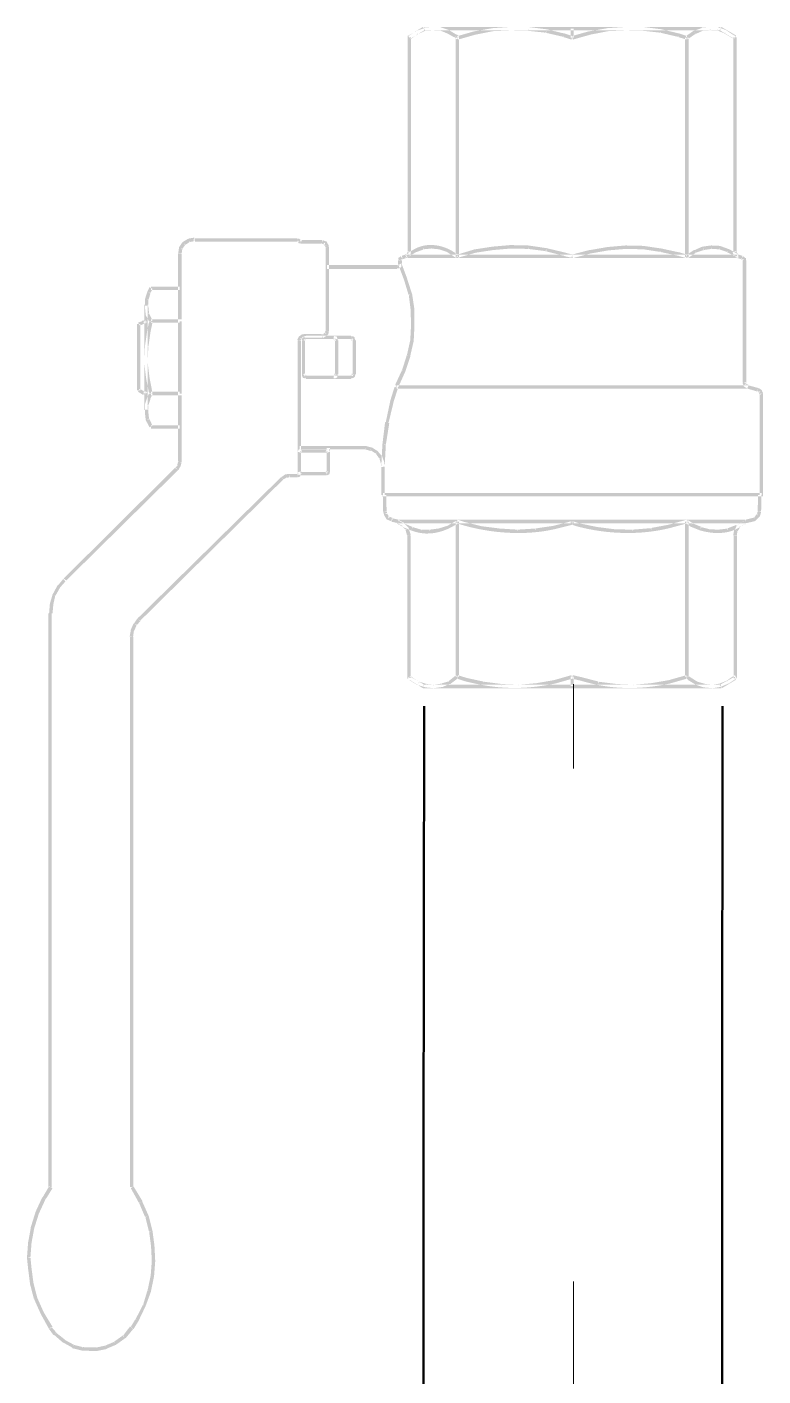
# Model space of a CAD drawing. Header units: millimetres. Extents: x -3929 to 624051, y 52832 to 514950.
# Drawn here: x 28714 to 29128, y 88922 to 89680 of the extents above; entities that cross this region are included whole.
import ezdxf

# ---------------------------------------------------------------- set-up
doc = ezdxf.new("R2010")
doc.units = ezdxf.units.MM
doc.linetypes.add('ACAD_ISO03W100', pattern=[30, 12, -18])
doc.layers.add('Отопление', color=30, linetype='Continuous')

msp = doc.modelspace()

# ---------------------------------------------------------------- hatches: boundary and pattern name
at = {"lineweight": 30}
h = msp.add_hatch(color=7, dxfattribs=at)
h.paths.add_polyline_path([(29125.899, 89473.696), (29125.899, 89431.237), (29127.829, 89431.237), (29127.829, 89473.696)])
h.paths.add_polyline_path([(28915.318, 89431.237), (28915.318, 89432.738), (28913.388, 89432.738), (28913.388, 89431.237), (28915.318, 89431.237), (28915.318, 89416.869), (28913.388, 89416.869), (28913.388, 89431.237)])
h.paths.add_polyline_path([(29020.394, 89308.362), (29020.394, 89310.292), (28966.998, 89310.292), (28966.998, 89308.362), (29020.394, 89308.362), (29020.394, 89310.292), (29074.219, 89310.292), (29074.219, 89308.362)])
h.paths.add_polyline_path([(29084.941, 89401.001), (29084.941, 89402.93), (29020.394, 89402.93), (29020.394, 89401.001), (29084.941, 89401.001), (29084.941, 89402.93), (29118.179, 89402.93), (29118.179, 89401.001)])
h.paths.add_polyline_path([(29126.113, 89416.011), (29126.113, 89417.941), (29020.394, 89417.941), (29020.394, 89416.011)])
h.paths.add_polyline_path([(29020.394, 89478.414), (29020.394, 89476.484), (29119.466, 89476.484), (29119.466, 89478.414), (29020.394, 89478.414), (29020.394, 89476.484), (28921.966, 89476.484), (28921.966, 89478.414)])
h.paths.add_polyline_path([(29084.941, 89551.752), (29084.941, 89549.822), (29113.89, 89549.822), (29113.89, 89551.752), (29084.941, 89551.752), (29084.941, 89549.822), (29020.394, 89549.822), (29020.394, 89551.752)])
h.paths.add_polyline_path([(29020.394, 89679.559), (29020.394, 89677.629), (29103.812, 89677.629), (29103.812, 89679.559), (29020.394, 89679.559), (29020.394, 89677.629), (28937.406, 89677.629), (28937.406, 89679.559)])
h.paths.add_polyline_path([(29086.013, 89314.795), (29086.013, 89401.858), (29084.083, 89401.858), (29084.083, 89314.795)])
h.paths.add_polyline_path([(29116.464, 89479.915), (29118.394, 89479.915), (29118.394, 89548.536), (29116.464, 89548.536)])
h.paths.add_polyline_path([(29111.103, 89673.555), (29111.103, 89553.253), (29113.033, 89553.253), (29113.033, 89673.555), (29111.103, 89673.555), (29111.103, 89673.769), (29113.033, 89673.769), (29113.033, 89673.555)])
h.paths.add_polyline_path([(28956.062, 89401.001), (28956.062, 89402.93), (28923.038, 89402.93), (28923.038, 89401.001), (28956.062, 89401.001), (28956.062, 89402.93), (29020.394, 89402.93), (29020.394, 89401.001)])
h.paths.add_polyline_path([(29021.466, 89401.001), (29021.466, 89401.858), (29019.751, 89401.858), (29019.751, 89401.001)])
h.paths.add_polyline_path([(28955.204, 89673.555), (28955.204, 89550.466), (28957.134, 89550.466), (28957.134, 89673.555)])
edge = h.paths.add_edge_path()
edge.add_line((28956.062, 89551.752), (28956.062, 89549.822))
edge.add_line((28956.062, 89549.822), (29020.394, 89549.822))
edge.add_line((29020.394, 89549.822), (29020.394, 89551.752))
edge.add_line((29020.394, 89551.752), (28956.062, 89551.752))
edge.add_line((28956.062, 89551.752), (28956.062, 89549.822))
edge.add_line((28956.062, 89549.822), (28927.113, 89549.822))
edge.add_line((28927.113, 89549.822), (28927.113, 89551.752))
edge.add_line((28927.113, 89551.752), (28956.062, 89551.752))
edge.add_line((28956.062, 89551.752), (28965.926, 89554.754))
edge = h.paths.add_edge_path()
edge.add_line((28929.9, 89314.795), (28929.9, 89394.138))
edge.add_line((28929.9, 89394.138), (28927.97, 89394.138))
edge.add_line((28927.97, 89394.138), (28927.97, 89314.795))
edge.add_line((28927.97, 89314.795), (28929.9, 89314.795))
edge.add_line((28929.9, 89314.795), (28929.9, 89314.152))
edge = h.paths.add_edge_path()
edge.add_line((28924.968, 89551.109), (28926.898, 89551.752))
h.paths.add_polyline_path([(28782.151, 89464.689), (28782.151, 89473.696), (28780.221, 89473.696), (28780.221, 89464.689), (28782.151, 89464.689), (28782.151, 89464.475), (28780.221, 89464.475), (28780.221, 89464.689)])
h.paths.add_polyline_path([(28800.164, 89453.967), (28800.164, 89455.897), (28784.081, 89455.897), (28784.081, 89453.967)])
h.paths.add_polyline_path([(28801.236, 89446.891), (28801.236, 89455.04), (28799.306, 89455.04), (28799.306, 89446.891), (28801.236, 89446.891), (28801.236, 89435.311), (28799.306, 89435.311), (28799.306, 89446.891)])
h.paths.add_polyline_path([(28728.326, 89028.303), (28728.326, 89350.393), (28726.396, 89350.393), (28726.396, 89028.303)])
h.paths.add_polyline_path([(28772.286, 89337.097), (28772.286, 89028.303), (28774.216, 89028.303), (28774.216, 89337.097)])
h.paths.add_polyline_path([(28866.426, 89431.451), (28866.426, 89428.663), (28868.356, 89428.663), (28868.356, 89431.451), (28866.426, 89431.451), (28866.426, 89440.672), (28868.356, 89440.672), (28868.356, 89442.602), (28882.723, 89442.602), (28882.723, 89440.672), (28868.356, 89440.672), (28868.356, 89431.451)])
edge = h.paths.add_edge_path()
edge.add_line((28799.306, 89430.808), (28736.046, 89368.406))
h.paths.add_polyline_path([(28776.146, 89512.724), (28776.146, 89475.626), (28778.076, 89475.626), (28778.076, 89512.724)])
edge = h.paths.add_edge_path()
edge.add_line((28858.492, 89425.661), (28777.862, 89346.104))
h.paths.add_polyline_path([(28861.494, 89428.663), (28861.494, 89426.733), (28866.211, 89426.733), (28866.211, 89428.663)])
h.paths.add_polyline_path([(28780.221, 89523.661), (28780.221, 89523.446), (28782.151, 89523.446), (28782.151, 89523.661)])
h.paths.add_polyline_path([(28799.306, 89541.245), (28799.306, 89533.096), (28801.236, 89533.096), (28801.236, 89541.245), (28799.306, 89541.245), (28801.236, 89541.245), (28801.236, 89552.396), (28799.306, 89552.396)])
h.paths.add_polyline_path([(28781.078, 89473.053), (28781.078, 89474.983), (28780.006, 89474.983), (28780.006, 89473.053)])
h.paths.add_polyline_path([(28780.006, 89515.083), (28780.006, 89513.153), (28781.078, 89513.153), (28781.078, 89515.083)])
edge = h.paths.add_edge_path()
edge.add_line((28777.647, 89476.484), (28780.65, 89474.768))
edge = h.paths.add_edge_path()
edge.add_line((28776.79, 89513.582), (28778.72, 89514.225))
h.paths.add_polyline_path([(28780.221, 89523.446), (28780.221, 89514.225), (28782.151, 89514.225), (28782.151, 89523.446)])
h.paths.add_polyline_path([(28867.498, 89444.318), (28867.498, 89442.388), (28903.738, 89442.388), (28903.738, 89444.318)])
h.paths.add_polyline_path([(28882.723, 89427.806), (28882.723, 89429.736), (28868.356, 89429.736), (28868.356, 89427.806)])
h.paths.add_polyline_path([(28784.081, 89531.809), (28800.164, 89531.809), (28800.164, 89533.739), (28784.081, 89533.739)])
h.paths.add_polyline_path([(28882.723, 89442.388), (28882.723, 89429.736), (28884.653, 89429.736), (28884.653, 89442.388), (28882.723, 89442.388), (28882.723, 89443.245), (28884.653, 89443.245), (28884.653, 89442.388)])
h.paths.add_polyline_path([(28880.15, 89505.219), (28880.15, 89507.149), (28870.071, 89507.149), (28870.071, 89505.219)])
h.paths.add_polyline_path([(28868.356, 89440.672), (28868.356, 89443.245), (28866.426, 89443.245), (28866.426, 89440.672)])
h.paths.add_polyline_path([(28866.426, 89503.718), (28866.426, 89443.245), (28868.356, 89443.245), (28868.356, 89503.718)])
h.paths.add_polyline_path([(28938.049, 89310.292), (28938.049, 89308.362), (28966.998, 89308.362), (28966.998, 89310.292)])
h.paths.add_polyline_path([(28955.204, 89401.858), (28955.204, 89314.795), (28957.134, 89314.795), (28957.134, 89401.858)])
edge = h.paths.add_edge_path()
edge.add_line((28914.461, 89407.648), (28914.246, 89416.869))
h.paths.add_polyline_path([(29111.317, 89394.138), (29111.317, 89314.795), (29113.247, 89314.795), (29113.247, 89394.138)])
edge = h.paths.add_edge_path()
edge.add_line((29112.604, 89313.08), (29104.669, 89308.362))
h.paths.add_polyline_path([(29111.317, 89314.795), (29111.317, 89313.938), (29113.247, 89313.938), (29113.247, 89314.795)])
h.paths.add_polyline_path([(29021.466, 89309.649), (29021.466, 89314.795), (29019.751, 89314.795), (29019.751, 89309.649)])
h.paths.add_polyline_path([(29019.751, 89678.701), (29019.751, 89673.555), (29021.466, 89673.555), (29021.466, 89678.701)])
h.paths.add_polyline_path([(29086.013, 89550.466), (29086.013, 89673.555), (29084.083, 89673.555), (29084.083, 89550.466)])
h.paths.add_polyline_path([(28928.185, 89673.555), (28928.185, 89553.253), (28930.115, 89553.253), (28930.115, 89673.555)])
h.paths.add_polyline_path([(28915.104, 89417.941), (28915.104, 89416.011), (29020.394, 89416.011), (29020.394, 89417.941), (28915.104, 89417.941), (28915.104, 89416.011), (28914.461, 89416.011), (28914.461, 89417.941)])
edge = h.paths.add_edge_path()
edge.add_line((29116.035, 89549.179), (29113.461, 89549.822))
edge = h.paths.add_edge_path()
edge.add_line((29104.455, 89679.559), (29112.604, 89674.841))
h.paths.add_polyline_path([(28922.18, 89543.604), (28922.18, 89545.962), (28882.938, 89545.962), (28882.938, 89543.604)])
h.paths.add_polyline_path([(28801.236, 89514.225), (28801.236, 89533.096), (28799.306, 89533.096), (28799.306, 89514.225)])
h.paths.add_polyline_path([(28782.151, 89473.696), (28782.151, 89514.225), (28780.221, 89514.225), (28780.221, 89473.696)])
edge = h.paths.add_edge_path()
edge.add_line((28784.081, 89515.512), (28801.236, 89515.512))
h.paths.add_polyline_path([(28801.236, 89455.04), (28801.236, 89473.696), (28799.306, 89473.696), (28799.306, 89455.04)])
h.paths.add_polyline_path([(28868.141, 89559.901), (28868.141, 89557.971), (28880.15, 89557.971), (28880.15, 89559.901)])
h.paths.add_polyline_path([(28866.211, 89559.043), (28866.211, 89560.973), (28808.741, 89560.973), (28808.741, 89559.043)])
h.paths.add_polyline_path([(28870.5, 89484.632), (28870.5, 89503.718), (28868.785, 89503.718), (28868.785, 89484.632)])
h.paths.add_polyline_path([(28871.144, 89483.775), (28871.144, 89481.845), (28889.585, 89481.845), (28889.585, 89483.775)])
h.paths.add_polyline_path([(28897.305, 89503.718), (28897.305, 89484.632), (28899.235, 89484.632), (28899.235, 89503.718)])
h.paths.add_polyline_path([(28889.585, 89504.361), (28889.585, 89506.291), (28871.144, 89506.291), (28871.144, 89504.361), (28889.585, 89504.361), (28889.585, 89506.291), (28890.872, 89506.291), (28890.872, 89504.361), (28896.448, 89504.361), (28896.448, 89506.291), (28890.872, 89506.291), (28890.872, 89504.361)])
h.paths.add_polyline_path([(28896.448, 89481.845), (28896.448, 89483.775), (28889.585, 89483.775), (28889.585, 89481.845)])
h.paths.add_polyline_path([(28889.371, 89484.632), (28889.371, 89503.718), (28887.441, 89503.718), (28887.441, 89484.632)])
h.paths.add_polyline_path([(28922.824, 89548.536), (28922.824, 89546.391), (28924.968, 89546.391), (28924.968, 89548.536)])
h.paths.add_polyline_path([(28884.01, 89508.864), (28884.01, 89556.041), (28882.08, 89556.041), (28882.08, 89508.864)])
edge = h.paths.add_edge_path()
edge.add_line((29124.827, 89407.648), (29125.041, 89416.869))
edge = h.paths.add_edge_path()
edge.add_line((29119.466, 89478.414), (29125.041, 89476.913))
edge = h.paths.add_edge_path()
edge.add_line((28937.835, 89677.843), (28929.686, 89672.911))
edge = h.paths.add_edge_path()
edge.add_line((29122.039, 89401.858), (29118.394, 89401.001))
h.paths.add_polyline_path([(29104.24, 89308.362), (29104.24, 89310.292), (29074.219, 89310.292), (29074.219, 89308.362)])
edge = h.paths.add_edge_path()
edge.add_line((29126.113, 89417.941), (29126.971, 89417.941))
edge = h.paths.add_edge_path()
edge.add_line((28726.825, 88948.531), (28722.107, 88957.108))
edge = h.paths.add_edge_path()
edge.add_line((28774.002, 88948.531), (28769.928, 88943.599))
edge = h.paths.add_edge_path()
edge.add_line((28774.216, 89028.732), (28779.148, 89020.583))
edge = h.paths.add_edge_path()
edge.add_line((28714.387, 88988.631), (28715.031, 88997.209))
h.paths.add_polyline_path([(28780.65, 89523.661), (28780.65, 89523.017), (28782.58, 89523.017), (28782.58, 89523.661)])
h.paths.add_polyline_path([(28780.65, 89464.689), (28780.65, 89464.475), (28782.58, 89464.475), (28782.58, 89464.689)])
edge = h.paths.add_edge_path()
edge.add_line((29020.823, 89400.143), (29020.18, 89402.073))
edge.add_line((29020.18, 89402.073), (29010.101, 89399.499))
edge.add_line((29010.101, 89399.499), (29010.315, 89398.427))
edge.add_line((29010.315, 89398.427), (29010.101, 89399.499))
edge.add_line((29010.101, 89399.499), (28999.808, 89397.998))
edge.add_line((28999.808, 89397.998), (29000.237, 89397.141))
edge.add_line((29000.237, 89397.141), (29000.237, 89397.998))
edge.add_line((29000.237, 89397.998), (28989.729, 89397.355))
edge.add_line((28989.729, 89397.355), (28989.944, 89396.497))
edge.add_line((28989.944, 89396.497), (28989.944, 89397.355))
edge.add_line((28989.944, 89397.355), (28979.865, 89397.998))
edge.add_line((28979.865, 89397.998), (28979.65, 89397.141))
edge.add_line((28979.65, 89397.141), (28979.865, 89397.998))
edge.add_line((28979.865, 89397.998), (28969.786, 89399.285))
edge.add_line((28969.786, 89399.285), (28969.357, 89398.213))
edge.add_line((28969.357, 89398.213), (28969.786, 89399.285))
edge.add_line((28969.786, 89399.285), (28959.493, 89401.858))
edge.add_line((28959.493, 89401.858), (28959.279, 89400.786))
edge.add_line((28959.279, 89400.786), (28959.493, 89401.858))
edge.add_line((28959.493, 89401.858), (28956.276, 89402.93))
edge.add_line((28956.276, 89402.93), (28955.633, 89401.001))
edge.add_line((28955.633, 89401.001), (28959.064, 89399.928))
edge.add_spline(control_points=[(28959.064, 89399.928), (28975.362, 89395.211), (28994.018, 89393.924), (29010.53, 89397.569)], knot_values=[0, 0, 0, 0, 1, 1, 1, 1], degree=3, periodic=0)
edge.add_line((29010.53, 89397.569), (29020.823, 89400.143))
edge = h.paths.add_edge_path()
edge.add_line((29085.584, 89401.001), (29084.941, 89402.93))
edge.add_line((29084.941, 89402.93), (29074.862, 89400.143))
edge.add_line((29074.862, 89400.143), (29075.077, 89399.071))
edge.add_line((29075.077, 89399.071), (29074.862, 89400.143))
edge.add_line((29074.862, 89400.143), (29064.569, 89398.213))
edge.add_line((29064.569, 89398.213), (29064.998, 89397.355))
edge.add_line((29064.998, 89397.355), (29064.998, 89398.213))
edge.add_line((29064.998, 89398.213), (29054.49, 89397.355))
edge.add_line((29054.49, 89397.355), (29054.705, 89396.497))
edge.add_line((29054.705, 89396.497), (29054.705, 89397.355))
edge.add_line((29054.705, 89397.355), (29044.626, 89397.569))
edge.add_line((29044.626, 89397.569), (29044.412, 89396.926))
edge.add_line((29044.412, 89396.926), (29044.626, 89397.569))
edge.add_line((29044.626, 89397.569), (29034.547, 89398.856))
edge.add_line((29034.547, 89398.856), (29034.118, 89397.569))
edge.add_line((29034.118, 89397.569), (29034.547, 89398.856))
edge.add_line((29034.547, 89398.856), (29024.254, 89401.001))
edge.add_line((29024.254, 89401.001), (29024.04, 89400.143))
edge.add_line((29024.04, 89400.143), (29024.254, 89401.001))
edge.add_line((29024.254, 89401.001), (29021.038, 89402.073))
edge.add_line((29021.038, 89402.073), (29020.394, 89400.143))
edge.add_line((29020.394, 89400.143), (29023.825, 89399.071))
edge.add_spline(control_points=[(29023.825, 89399.071), (29040.337, 89394.782), (29058.779, 89394.138), (29075.291, 89398.213)], knot_values=[0, 0, 0, 0, 1, 1, 1, 1], degree=3, periodic=0)
edge.add_line((29075.291, 89398.213), (29085.584, 89401.001))
edge = h.paths.add_edge_path()
edge.add_line((29118.822, 89401.001), (29117.536, 89402.716))
edge.add_line((29117.536, 89402.716), (29112.604, 89399.499))
edge.add_line((29112.604, 89399.499), (29113.033, 89398.856))
edge.add_line((29113.033, 89398.856), (29112.604, 89399.928))
edge.add_line((29112.604, 89399.928), (29107.672, 89397.998))
edge.add_line((29107.672, 89397.998), (29108.1, 89397.141))
edge.add_line((29108.1, 89397.141), (29108.1, 89397.998))
edge.add_line((29108.1, 89397.998), (29102.739, 89397.355))
edge.add_line((29102.739, 89397.355), (29102.739, 89396.497))
edge.add_line((29102.739, 89396.497), (29102.739, 89397.355))
edge.add_line((29102.739, 89397.355), (29097.807, 89397.569))
edge.add_line((29097.807, 89397.569), (29097.807, 89396.926))
edge.add_line((29097.807, 89396.926), (29097.807, 89397.569))
edge.add_line((29097.807, 89397.569), (29092.875, 89398.856))
edge.add_line((29092.875, 89398.856), (29092.661, 89397.569))
edge.add_line((29092.661, 89397.569), (29093.304, 89398.856))
edge.add_line((29093.304, 89398.856), (29087.943, 89401.001))
edge.add_line((29087.943, 89401.001), (29087.729, 89400.143))
edge.add_line((29087.729, 89400.143), (29088.372, 89401.001))
edge.add_line((29088.372, 89401.001), (29085.584, 89402.716))
edge.add_line((29085.584, 89402.716), (29084.512, 89401.001))
edge.add_line((29084.512, 89401.001), (29086.871, 89399.285))
edge.add_line((29086.871, 89399.285), (29087.085, 89399.285))
edge.add_line((29087.085, 89399.285), (29087.085, 89399.071))
edge.add_line((29087.085, 89399.071), (29092.446, 89396.926))
edge.add_spline(control_points=[(29092.446, 89396.926), (29099.308, 89394.996), (29107.028, 89394.567), (29113.461, 89397.998)], knot_values=[0, 0, 0, 0, 1, 1, 1, 1], degree=3, periodic=0)
edge.add_line((29113.461, 89397.998), (29118.822, 89401.001))
edge = h.paths.add_edge_path()
edge.add_line((28956.491, 89400.786), (28955.419, 89402.287))
edge.add_line((28955.419, 89402.287), (28950.487, 89399.499))
edge.add_line((28950.487, 89399.499), (28951.13, 89398.856))
edge.add_line((28951.13, 89398.856), (28950.487, 89399.499))
edge.add_line((28950.487, 89399.499), (28945.554, 89397.998))
edge.add_line((28945.554, 89397.998), (28945.769, 89397.141))
edge.add_line((28945.769, 89397.141), (28945.554, 89397.998))
edge.add_line((28945.554, 89397.998), (28940.622, 89397.355))
edge.add_line((28940.622, 89397.355), (28940.622, 89396.283))
edge.add_line((28940.622, 89396.283), (28940.837, 89397.355))
edge.add_line((28940.837, 89397.355), (28935.69, 89397.355))
edge.add_line((28935.69, 89397.355), (28935.69, 89396.497))
edge.add_line((28935.69, 89396.497), (28935.905, 89397.355))
edge.add_line((28935.905, 89397.355), (28930.758, 89398.856))
edge.add_line((28930.758, 89398.856), (28930.544, 89397.569))
edge.add_line((28930.544, 89397.569), (28930.972, 89398.856))
edge.add_line((28930.972, 89398.856), (28925.826, 89401.001))
edge.add_line((28925.826, 89401.001), (28925.397, 89400.143))
edge.add_line((28925.397, 89400.143), (28925.826, 89401.001))
edge.add_line((28925.826, 89401.001), (28923.253, 89402.287))
edge.add_line((28923.253, 89402.287), (28922.18, 89400.786))
edge.add_line((28922.18, 89400.786), (28924.968, 89399.285))
edge.add_line((28924.968, 89399.285), (28924.968, 89399.071))
edge.add_line((28924.968, 89399.071), (28930.115, 89396.926))
edge.add_spline(control_points=[(28930.115, 89396.926), (28937.406, 89394.138), (28944.268, 89394.782), (28951.344, 89397.998)], knot_values=[0, 0, 0, 0, 1, 1, 1, 1], degree=3, periodic=0)
edge.add_line((28951.344, 89397.998), (28956.491, 89400.786))
edge = h.paths.add_edge_path()
edge.add_line((28956.491, 89313.938), (28952.202, 89310.721))
edge = h.paths.add_edge_path()
edge.add_line((29113.033, 89313.938), (29108.529, 89310.935))
edge = h.paths.add_edge_path()
edge.add_line((29085.155, 89313.723), (29084.726, 89315.653))
edge.add_line((29084.726, 89315.653), (29074.862, 89312.865))
edge.add_line((29074.862, 89312.865), (29075.077, 89312.008))
edge.add_line((29075.077, 89312.008), (29074.862, 89312.865))
edge.add_line((29074.862, 89312.865), (29064.998, 89311.15))
edge.add_line((29064.998, 89311.15), (29065.212, 89310.078))
edge.add_line((29065.212, 89310.078), (29064.998, 89311.15))
edge.add_line((29064.998, 89311.15), (29055.134, 89310.292))
edge.add_line((29055.134, 89310.292), (29055.134, 89309.649))
edge.add_line((29055.134, 89309.649), (29055.348, 89310.292))
edge.add_line((29055.348, 89310.292), (29045.269, 89310.721))
edge.add_line((29045.269, 89310.721), (29045.269, 89309.863))
edge.add_line((29045.269, 89309.863), (29045.484, 89310.721))
edge.add_line((29045.484, 89310.721), (29035.191, 89312.008))
edge.add_line((29035.191, 89312.008), (29035.191, 89310.935))
edge.add_line((29035.191, 89310.935), (29035.619, 89312.008))
edge.add_line((29035.619, 89312.008), (29025.755, 89314.581))
edge.add_line((29025.755, 89314.581), (29025.326, 89313.509))
edge.add_line((29025.326, 89313.509), (29025.755, 89314.581))
edge.add_line((29025.755, 89314.581), (29021.038, 89315.653))
edge.add_line((29021.038, 89315.653), (29020.394, 89313.723))
edge.add_line((29020.394, 89313.723), (29025.112, 89312.651))
edge.add_spline(control_points=[(29025.112, 89312.651), (29042.267, 89307.504), (29057.921, 89307.29), (29075.291, 89310.935)], knot_values=[0, 0, 0, 0, 1, 1, 1, 1], degree=3, periodic=0)
edge.add_line((29075.291, 89310.935), (29085.155, 89313.723))
edge = h.paths.add_edge_path()
edge.add_line((28927.113, 89551.967), (28928.185, 89550.251))
edge.add_line((28928.185, 89550.251), (28932.688, 89553.039))
edge.add_line((28932.688, 89553.039), (28932.259, 89553.897))
edge.add_line((28932.259, 89553.897), (28932.688, 89553.039))
edge.add_line((28932.688, 89553.039), (28937.406, 89554.754))
edge.add_line((28937.406, 89554.754), (28936.762, 89555.398))
edge.add_line((28936.762, 89555.398), (28936.977, 89554.754))
edge.add_line((28936.977, 89554.754), (28941.694, 89555.183))
edge.add_line((28941.694, 89555.183), (28941.48, 89556.041))
edge.add_line((28941.48, 89556.041), (28941.48, 89555.183))
edge.add_line((28941.48, 89555.183), (28945.769, 89554.754))
edge.add_line((28945.769, 89554.754), (28945.983, 89555.398))
edge.add_line((28945.983, 89555.398), (28945.769, 89554.754))
edge.add_line((28945.769, 89554.754), (28950.272, 89553.253))
edge.add_line((28950.272, 89553.253), (28950.701, 89554.111))
edge.add_line((28950.701, 89554.111), (28950.272, 89553.253))
edge.add_line((28950.272, 89553.253), (28954.561, 89550.466))
edge.add_line((28954.561, 89550.466), (28955.204, 89551.323))
edge.add_line((28955.204, 89551.323), (28954.561, 89550.466))
edge.add_line((28954.561, 89550.466), (28955.419, 89550.037))
edge.add_line((28955.419, 89550.037), (28956.491, 89551.752))
edge.add_line((28956.491, 89551.752), (28955.633, 89552.181))
edge.add_spline(control_points=[(28955.633, 89552.181), (28948.771, 89557.328), (28939.336, 89559.043), (28931.83, 89554.754)], knot_values=[0, 0, 0, 0, 1, 1, 1, 1], degree=3, periodic=0)
edge.add_line((28931.83, 89554.754), (28927.113, 89551.967))
edge = h.paths.add_edge_path()
edge.add_line((29084.512, 89551.323), (29089.015, 89554.326))
edge = h.paths.add_edge_path()
edge.add_line((28919.393, 89403.788), (28923.253, 89402.93))
edge = h.paths.add_edge_path()
edge.add_line((29020.394, 89551.752), (29030.258, 89554.326))
edge = h.paths.add_edge_path()
edge.add_line((28956.062, 89674.412), (28965.926, 89677.2))
edge = h.paths.add_edge_path()
edge.add_line((29020.394, 89674.412), (29030.258, 89677.2))
edge = h.paths.add_edge_path()
edge.add_line((28928.614, 89674.412), (28932.902, 89677.415))
edge = h.paths.add_edge_path()
edge.add_line((29084.512, 89674.412), (29088.801, 89677.415))
edge = h.paths.add_edge_path()
edge.add_line((29020.823, 89313.723), (29020.18, 89315.653))
edge.add_line((29020.18, 89315.653), (29010.315, 89312.865))
edge.add_line((29010.315, 89312.865), (29010.53, 89312.008))
edge.add_line((29010.53, 89312.008), (29010.315, 89312.865))
edge.add_line((29010.315, 89312.865), (29000.451, 89311.15))
edge.add_line((29000.451, 89311.15), (29000.666, 89310.078))
edge.add_line((29000.666, 89310.078), (29000.451, 89311.15))
edge.add_line((29000.451, 89311.15), (28990.587, 89310.292))
edge.add_line((28990.587, 89310.292), (28990.587, 89309.649))
edge.add_line((28990.587, 89309.649), (28990.801, 89310.292))
edge.add_line((28990.801, 89310.292), (28980.723, 89310.721))
edge.add_line((28980.723, 89310.721), (28980.723, 89309.649))
edge.add_line((28980.723, 89309.649), (28980.937, 89310.721))
edge.add_line((28980.937, 89310.721), (28970.858, 89312.008))
edge.add_line((28970.858, 89312.008), (28970.858, 89310.935))
edge.add_line((28970.858, 89310.935), (28971.073, 89312.008))
edge.add_line((28971.073, 89312.008), (28961.209, 89314.152))
edge.add_line((28961.209, 89314.152), (28960.994, 89313.08))
edge.add_line((28960.994, 89313.08), (28961.209, 89314.152))
edge.add_line((28961.209, 89314.152), (28956.491, 89315.653))
edge.add_line((28956.491, 89315.653), (28956.062, 89313.723))
edge.add_line((28956.062, 89313.723), (28960.565, 89312.222))
edge.add_spline(control_points=[(28960.565, 89312.222), (28978.578, 89307.719), (28992.731, 89307.29), (29010.959, 89310.935)], knot_values=[0, 0, 0, 0, 1, 1, 1, 1], degree=3, periodic=0)
edge.add_line((29010.959, 89310.935), (29020.823, 89313.723))
edge = h.paths.add_edge_path()
edge.add_line((28783.223, 89454.825), (28781.078, 89458.899))
edge = h.paths.add_edge_path()
edge.add_line((28783.223, 89513.796), (28781.078, 89517.871))
edge = h.paths.add_edge_path()
edge.add_line((28783.008, 89473.696), (28781.293, 89482.488))
edge = h.paths.add_edge_path()
edge.add_line((28924.754, 89546.82), (28927.97, 89538.243))
edge = h.paths.add_edge_path()
edge.add_line((28913.388, 89432.738), (28914.032, 89445.175))
edge = h.paths.add_edge_path()
edge.add_line((29111.103, 89394.138), (29111.531, 89396.926))
edge = h.paths.add_edge_path()
edge.add_line((29126.757, 89407.219), (29126.113, 89405.075))
edge = h.paths.add_edge_path()
edge.add_line((29125.256, 89476.913), (29126.971, 89475.84))
edge = h.paths.add_edge_path()
edge.add_line((29118.822, 89476.698), (29117.107, 89477.77))
edge = h.paths.add_edge_path()
edge.add_line((29112.175, 89550.466), (29111.317, 89552.181))
edge = h.paths.add_edge_path()
edge.add_line((29116.892, 89550.895), (29117.536, 89550.037))
edge = h.paths.add_edge_path()
edge.add_line((28923.253, 89402.716), (28926.04, 89401.215))
edge = h.paths.add_edge_path()
edge.add_line((28919.178, 89402.073), (28916.819, 89402.93))
edge = h.paths.add_edge_path()
edge.add_line((28928.185, 89550.251), (28927.756, 89550.037))
edge = h.paths.add_edge_path()
edge.add_line((28923.038, 89548.965), (28923.038, 89549.822))
edge = h.paths.add_edge_path()
edge.add_line((28903.738, 89444.318), (28904.811, 89444.318))
edge = h.paths.add_edge_path()
edge.add_line((28868.141, 89427.806), (28867.284, 89428.234))
edge = h.paths.add_edge_path()
edge.add_line((28884.653, 89429.521), (28884.224, 89428.663))
edge = h.paths.add_edge_path()
edge.add_line((28799.306, 89552.396), (28799.735, 89555.183))
edge = h.paths.add_edge_path()
edge.add_line((28868.141, 89428.449), (28867.927, 89427.591))
edge = h.paths.add_edge_path()
edge.add_line((28772.072, 89337.312), (28772.715, 89340.957))
edge = h.paths.add_edge_path()
edge.add_line((28726.825, 89350.393), (28727.254, 89355.754))
edge = h.paths.add_edge_path()
edge.add_line((28801.236, 89435.097), (28800.593, 89432.738))
edge = h.paths.add_edge_path()
edge.add_line((28857.419, 89426.948), (28859.564, 89428.449))
edge = h.paths.add_edge_path()
edge.add_line((28924.754, 89546.177), (28924.754, 89545.105))
edge = h.paths.add_edge_path()
edge.add_line((28781.936, 89513.796), (28781.722, 89513.582))
edge = h.paths.add_edge_path()
edge.add_line((28781.722, 89474.768), (28781.936, 89474.554))
edge = h.paths.add_edge_path()
edge.add_line((28866.426, 89441.101), (28866.855, 89441.959))
edge = h.paths.add_edge_path()
edge.add_line((28882.938, 89442.602), (28883.581, 89442.388))
edge = h.paths.add_edge_path()
edge.add_line((28930.115, 89553.039), (28929.686, 89551.752))
edge = h.paths.add_edge_path()
edge.add_line((29113.461, 89550.037), (29112.604, 89550.251))
edge = h.paths.add_edge_path()
edge.add_line((28884.01, 89508.65), (28883.581, 89506.934))
edge = h.paths.add_edge_path()
edge.add_line((28866.211, 89503.932), (28866.855, 89505.219))
edge = h.paths.add_edge_path()
edge.add_line((28880.579, 89559.901), (28882.08, 89559.258))
edge = h.paths.add_edge_path()
edge.add_line((28866.426, 89560.759), (28867.284, 89560.759))
edge = h.paths.add_edge_path()
edge.add_line((28867.927, 89557.971), (28867.284, 89558.186))
edge = h.paths.add_edge_path()
edge.add_line((28868.785, 89503.932), (28868.999, 89504.79))
edge = h.paths.add_edge_path()
edge.add_line((28870.929, 89482.274), (28869.857, 89482.488))
edge = h.paths.add_edge_path()
edge.add_line((28898.806, 89484.418), (28898.592, 89483.346))
edge = h.paths.add_edge_path()
edge.add_line((28896.662, 89506.076), (28897.52, 89505.862))
edge = h.paths.add_edge_path()
edge.add_line((28888.942, 89484.418), (28888.728, 89483.346))
h.paths.add_polyline_path([(29122.039, 89401.858), (29121.396, 89403.788), (29117.965, 89402.93), (29118.394, 89401.001)])
h.paths.add_polyline_path([(29124.827, 89407.648), (29126.757, 89407.648), (29126.971, 89416.869), (29125.041, 89416.869)])
h.paths.add_polyline_path([(29119.466, 89478.414), (29119.251, 89476.484), (29124.398, 89474.983), (29125.041, 89476.913)])
h.paths.add_polyline_path([(29116.035, 89549.179), (29116.249, 89551.109), (29114.105, 89551.752), (29113.461, 89549.822)])
h.paths.add_polyline_path([(28919.393, 89403.788), (28918.964, 89401.858), (28922.824, 89401.001), (28923.253, 89402.93)])
h.paths.add_polyline_path([(28914.461, 89407.648), (28916.39, 89407.648), (28916.176, 89416.869), (28914.246, 89416.869)])
h.paths.add_polyline_path([(28924.968, 89551.109), (28925.397, 89549.179), (28927.327, 89549.822), (28926.898, 89551.752)])
h.paths.add_polyline_path([(28799.306, 89430.808), (28797.805, 89432.309), (28734.759, 89369.692), (28736.046, 89368.406)])
h.paths.add_polyline_path([(28858.492, 89425.661), (28857.205, 89426.948), (28776.361, 89347.39), (28777.862, 89346.104)])
h.paths.add_polyline_path([(28777.647, 89476.484), (28776.79, 89474.768), (28779.577, 89473.053), (28780.65, 89474.768)])
h.paths.add_polyline_path([(28776.79, 89513.582), (28777.862, 89511.866), (28779.577, 89512.724), (28778.934, 89513.582), (28779.577, 89512.724), (28780.65, 89513.153), (28779.577, 89514.869), (28778.72, 89514.225)])
h.paths.add_polyline_path([(28929.9, 89314.795), (28927.97, 89314.795), (28927.97, 89313.723), (28928.614, 89313.509), (28936.762, 89308.362), (28938.049, 89308.362), (28938.049, 89310.292), (28936.977, 89310.292), (28936.977, 89309.649), (28937.62, 89310.292), (28929.257, 89315.01), (28929.042, 89314.152), (28929.9, 89314.152)])
h.paths.add_polyline_path([(29112.604, 89313.08), (29111.96, 89314.795), (29103.597, 89310.292), (29104.669, 89308.362)])
h.paths.add_polyline_path([(28937.835, 89677.843), (28936.762, 89679.559), (28928.828, 89674.841), (28928.185, 89674.627), (28928.185, 89673.555), (28930.115, 89673.555), (28930.115, 89673.769), (28929.257, 89673.769), (28929.686, 89672.911)])
h.paths.add_polyline_path([(29104.455, 89679.559), (29103.383, 89677.843), (29111.531, 89672.911), (29112.604, 89674.841)])
h.paths.add_polyline_path([(28784.081, 89515.512), (28784.081, 89513.582), (28800.164, 89513.582), (28800.164, 89514.225), (28799.306, 89514.225), (28799.306, 89473.696), (28800.164, 89473.696), (28800.164, 89474.768), (28784.081, 89474.768), (28784.081, 89472.838), (28801.236, 89472.838), (28801.236, 89515.512)])
h.paths.add_polyline_path([(29126.113, 89417.941), (29126.113, 89416.011), (29127.829, 89416.011), (29127.829, 89431.237), (29125.899, 89431.237), (29125.899, 89416.869), (29126.971, 89416.869), (29126.971, 89417.941)])
h.paths.add_polyline_path([(28726.825, 88948.531), (28728.755, 88949.817), (28723.823, 88957.966), (28722.965, 88957.752), (28723.823, 88957.966), (28720.177, 88966.115), (28719.32, 88965.9), (28720.177, 88966.115), (28718.033, 88974.478), (28717.175, 88974.049), (28718.033, 88974.478), (28716.961, 88982.627), (28716.103, 88982.412), (28716.961, 88982.627), (28716.317, 88989.06), (28714.387, 88988.631), (28715.031, 88982.412), (28716.103, 88974.049), (28716.103, 88973.835), (28718.247, 88965.686), (28718.462, 88965.686), (28718.462, 88965.257), (28722.107, 88957.108)])
h.paths.add_polyline_path([(28774.002, 88948.531), (28772.286, 88950.032), (28768.212, 88944.671), (28769.07, 88944.242), (28768.426, 88945.1), (28763.28, 88941.454), (28763.923, 88940.596), (28763.494, 88941.454), (28758.348, 88939.31), (28758.991, 88938.452), (28758.562, 88939.31), (28753.416, 88938.238), (28753.63, 88937.165), (28753.63, 88938.238), (28750.413, 88938.238), (28750.413, 88937.165), (28750.413, 88938.238), (28745.481, 88938.452), (28745.481, 88937.38), (28745.696, 88938.452), (28740.549, 88939.739), (28740.12, 88939.095), (28740.764, 88939.739), (28735.617, 88942.526), (28734.974, 88941.669), (28735.831, 88942.526), (28730.685, 88946.601), (28730.042, 88945.957), (28730.899, 88946.601), (28728.112, 88949.817), (28726.825, 88948.531), (28729.184, 88945.314), (28729.613, 88945.314), (28734.545, 88941.025), (28734.759, 88941.025), (28739.691, 88938.238), (28739.906, 88937.809), (28745.267, 88936.522), (28750.413, 88936.308), (28753.844, 88936.308), (28759.206, 88937.38), (28759.206, 88937.594), (28764.352, 88939.739), (28769.499, 88943.384), (28769.928, 88943.599)])
h.paths.add_polyline_path([(28774.216, 89028.732), (28772.715, 89027.659), (28777.219, 89019.511), (28778.291, 89019.94), (28777.219, 89019.725), (28780.864, 89011.147), (28781.936, 89011.791), (28780.864, 89011.576), (28783.008, 89002.999), (28784.081, 89003.213), (28783.008, 89003.213), (28784.081, 88995.064), (28785.153, 88995.064), (28784.081, 88995.064), (28784.51, 88986.701), (28785.582, 88986.701), (28784.51, 88986.701), (28783.866, 88978.552), (28784.938, 88978.552), (28783.866, 88978.552), (28782.151, 88970.404), (28783.008, 88969.975), (28782.151, 88970.618), (28779.577, 88962.041), (28780.221, 88961.826), (28779.577, 88962.255), (28775.289, 88953.892), (28776.146, 88953.463), (28775.289, 88954.106), (28772.715, 88949.817), (28774.216, 88948.531), (28777.004, 88953.034), (28781.078, 88961.612), (28784.081, 88969.76), (28784.081, 88969.975), (28785.796, 88978.338), (28786.439, 88986.701), (28786.011, 88995.064), (28786.011, 88995.279), (28784.938, 89003.428), (28782.794, 89012.005), (28779.148, 89020.154), (28779.148, 89020.583)])
h.paths.add_polyline_path([(28714.387, 88988.631), (28716.317, 88988.631), (28716.961, 88996.994), (28716.103, 88997.209), (28716.961, 88996.994), (28718.462, 89005.143), (28717.39, 89005.358), (28718.462, 89005.143), (28721.035, 89013.292), (28720.177, 89013.721), (28721.035, 89013.292), (28724.895, 89021.655), (28724.037, 89021.869), (28724.895, 89021.441), (28728.755, 89027.659), (28726.825, 89028.732), (28723.179, 89022.513), (28722.965, 89022.513), (28719.105, 89014.15), (28719.105, 89013.935), (28716.532, 89005.786), (28716.532, 89005.358), (28715.031, 88997.209)])
h.paths.add_polyline_path([(28956.491, 89313.938), (28955.419, 89315.653), (28951.13, 89312.222), (28951.559, 89311.579), (28951.344, 89312.222), (28946.841, 89310.935), (28947.27, 89309.863), (28947.27, 89310.935), (28942.767, 89310.292), (28942.981, 89309.649), (28942.981, 89310.292), (28938.692, 89310.721), (28938.692, 89309.863), (28938.907, 89310.721), (28934.618, 89312.008), (28934.189, 89310.935), (28934.832, 89311.793), (28930.544, 89314.581), (28929.9, 89313.723), (28930.758, 89314.581), (28929.686, 89315.224), (28928.185, 89313.938), (28929.257, 89313.08), (28929.257, 89312.865), (28933.76, 89310.078), (28933.975, 89310.078), (28938.478, 89308.791), (28938.692, 89308.791), (28942.767, 89308.362), (28942.981, 89308.362), (28947.484, 89309.005), (28947.699, 89309.005), (28951.773, 89310.721), (28952.202, 89310.721)])
h.paths.add_polyline_path([(29113.033, 89313.938), (29111.96, 89315.653), (29107.457, 89312.651), (29108.1, 89311.793), (29107.672, 89312.651), (29103.383, 89310.935), (29103.597, 89309.863), (29103.597, 89310.935), (29099.308, 89310.292), (29099.308, 89309.649), (29099.308, 89310.292), (29095.234, 89310.721), (29094.805, 89309.863), (29095.448, 89310.721), (29090.945, 89312.008), (29090.731, 89311.15), (29090.945, 89312.008), (29086.871, 89314.581), (29086.442, 89313.723), (29086.871, 89314.581), (29086.013, 89315.224), (29084.726, 89313.938), (29085.584, 89313.08), (29085.799, 89312.865), (29090.087, 89310.292), (29094.591, 89308.791), (29094.805, 89308.791), (29099.308, 89308.362), (29099.523, 89308.362), (29103.597, 89309.005), (29103.812, 89309.005), (29108.315, 89310.935), (29108.529, 89310.935)])
h.paths.add_polyline_path([(29084.512, 89551.323), (29085.584, 89549.822), (29090.087, 89552.824), (29089.659, 89553.682), (29089.873, 89552.824), (29094.591, 89554.326), (29094.376, 89555.398), (29094.376, 89554.326), (29098.879, 89554.969), (29098.665, 89555.827), (29098.665, 89554.969), (29103.383, 89554.754), (29103.383, 89555.398), (29103.168, 89554.754), (29107.672, 89553.253), (29108.1, 89554.111), (29107.457, 89553.253), (29112.175, 89550.895), (29112.604, 89551.752), (29111.96, 89550.895), (29112.389, 89550.251), (29113.89, 89551.967), (29113.247, 89552.181), (29113.247, 89552.396), (29113.033, 89552.396), (29108.529, 89554.969), (29108.315, 89554.969), (29103.597, 89556.684), (29103.383, 89556.684), (29098.879, 89556.899), (29098.665, 89556.899), (29093.947, 89556.256), (29093.733, 89556.256), (29089.444, 89554.326), (29089.015, 89554.326)])
h.paths.add_polyline_path([(28956.062, 89551.752), (28956.491, 89550.037), (28966.355, 89552.824), (28966.141, 89553.682), (28966.355, 89552.824), (28976.219, 89554.326), (28976.005, 89555.398), (28976.219, 89554.326), (28986.084, 89555.183), (28986.084, 89556.041), (28986.084, 89555.183), (28995.948, 89554.969), (28995.948, 89555.827), (28995.734, 89554.969), (29006.027, 89553.682), (29006.027, 89554.754), (29005.598, 89553.682), (29015.891, 89551.109), (29015.891, 89552.181), (29015.462, 89551.109), (29020.18, 89550.037), (29020.823, 89551.752), (29016.105, 89553.039), (29006.241, 89555.398), (28995.948, 89556.899), (28986.084, 89557.113), (28985.869, 89557.113), (28976.005, 89556.256), (28966.141, 89554.754), (28965.926, 89554.754)])
h.paths.add_polyline_path([(29020.394, 89551.752), (29021.038, 89549.822), (29030.902, 89552.396), (29030.687, 89553.253), (29030.902, 89552.396), (29040.766, 89554.111), (29040.766, 89555.183), (29040.766, 89554.111), (29050.63, 89554.969), (29050.63, 89555.827), (29050.63, 89554.969), (29060.495, 89554.754), (29060.495, 89555.398), (29060.495, 89554.754), (29070.359, 89553.253), (29070.359, 89554.326), (29070.144, 89553.253), (29080.223, 89551.109), (29080.223, 89552.181), (29080.009, 89551.109), (29084.726, 89549.822), (29085.155, 89551.752), (29080.866, 89553.039), (29080.652, 89553.039), (29070.788, 89555.183), (29060.495, 89556.684), (29050.63, 89556.899), (29040.552, 89556.041), (29030.687, 89554.326), (29030.258, 89554.326)])
h.paths.add_polyline_path([(28956.062, 89674.412), (28956.491, 89672.482), (28966.355, 89675.27), (28966.141, 89676.342), (28966.355, 89675.27), (28976.219, 89677.2), (28976.005, 89677.843), (28976.219, 89677.2), (28986.084, 89677.629), (28986.084, 89678.701), (28986.084, 89677.629), (28995.948, 89677.415), (28995.948, 89678.487), (28995.734, 89677.415), (29006.027, 89676.342), (29006.027, 89677.2), (29005.598, 89676.342), (29015.891, 89673.983), (29015.891, 89674.841), (29015.462, 89673.983), (29020.18, 89672.482), (29020.823, 89674.412), (29016.32, 89675.913), (29016.105, 89675.913), (29006.241, 89678.272), (28995.948, 89679.559), (28985.869, 89679.559), (28976.005, 89678.916), (28966.141, 89677.2), (28965.926, 89677.2)])
h.paths.add_polyline_path([(29020.394, 89674.412), (29021.038, 89672.482), (29030.902, 89675.27), (29030.687, 89676.342), (29030.902, 89675.27), (29040.766, 89677.2), (29040.766, 89677.843), (29040.766, 89677.2), (29050.63, 89677.629), (29050.63, 89678.701), (29050.63, 89677.629), (29060.495, 89677.415), (29060.495, 89678.487), (29060.495, 89677.415), (29070.359, 89676.342), (29070.359, 89677.2), (29070.144, 89676.342), (29080.223, 89673.983), (29080.223, 89674.841), (29080.009, 89673.983), (29084.726, 89672.482), (29085.155, 89674.412), (29080.866, 89675.913), (29080.652, 89675.913), (29070.788, 89678.272), (29060.495, 89679.559), (29050.63, 89679.559), (29040.552, 89678.916), (29030.687, 89677.2), (29030.258, 89677.2)])
h.paths.add_polyline_path([(28928.614, 89674.412), (28929.9, 89672.697), (28933.975, 89675.699), (28933.546, 89676.557), (28933.975, 89675.485), (28938.049, 89677.415), (28937.835, 89678.272), (28938.049, 89677.415), (28942.338, 89677.629), (28942.338, 89678.701), (28942.338, 89677.629), (28946.412, 89677.415), (28946.627, 89678.487), (28946.412, 89677.629), (28950.487, 89675.913), (28951.13, 89676.771), (28950.487, 89675.913), (28954.775, 89673.555), (28955.204, 89674.412), (28954.561, 89673.769), (28955.633, 89672.697), (28957.134, 89673.983), (28956.062, 89675.27), (28955.633, 89675.27), (28951.344, 89677.843), (28946.841, 89679.344), (28946.627, 89679.559), (28942.338, 89679.559), (28937.835, 89679.344), (28937.62, 89679.344), (28937.62, 89678.916), (28933.117, 89677.415), (28932.902, 89677.415)])
h.paths.add_polyline_path([(29084.512, 89674.412), (29085.584, 89672.697), (29089.873, 89675.699), (29089.444, 89676.557), (29089.659, 89675.485), (29093.947, 89677.415), (29093.733, 89678.272), (29093.733, 89677.415), (29098.236, 89677.629), (29098.236, 89678.701), (29097.807, 89677.629), (29102.311, 89677.415), (29102.311, 89678.487), (29102.096, 89677.629), (29106.385, 89675.913), (29106.599, 89676.771), (29106.17, 89675.913), (29110.459, 89673.34), (29111.103, 89673.983), (29110.459, 89673.555), (29111.531, 89672.697), (29112.604, 89674.412), (29111.531, 89674.841), (29107.243, 89677.629), (29107.243, 89677.843), (29107.028, 89677.843), (29102.739, 89679.344), (29102.525, 89679.559), (29097.807, 89679.559), (29093.518, 89679.344), (29093.304, 89678.916), (29089.015, 89677.415), (29088.801, 89677.415)])
h.paths.add_polyline_path([(28783.223, 89454.825), (28784.938, 89455.683), (28783.008, 89459.757), (28781.936, 89459.114), (28783.008, 89459.328), (28782.58, 89463.188), (28781.722, 89463.188), (28782.58, 89463.188), (28782.58, 89467.477), (28781.722, 89467.477), (28782.58, 89467.048), (28783.866, 89470.908), (28782.794, 89471.337), (28783.652, 89470.908), (28784.938, 89473.481), (28783.223, 89474.339), (28781.936, 89471.766), (28781.936, 89471.551), (28780.65, 89467.692), (28780.65, 89462.974), (28781.078, 89459.114), (28781.078, 89458.899)])
h.paths.add_polyline_path([(28783.223, 89513.796), (28784.938, 89514.869), (28783.008, 89518.728), (28781.936, 89518.514), (28783.008, 89518.514), (28782.58, 89522.588), (28781.722, 89522.374), (28782.58, 89522.374), (28782.58, 89526.448), (28781.722, 89526.448), (28782.58, 89526.234), (28783.866, 89530.308), (28782.794, 89530.523), (28783.652, 89529.879), (28784.938, 89532.453), (28783.223, 89533.525), (28781.936, 89530.737), (28780.65, 89526.663), (28780.65, 89522.374), (28781.078, 89518.085), (28781.078, 89517.871)])
h.paths.add_polyline_path([(28783.008, 89473.696), (28784.938, 89473.91), (28783.223, 89482.702), (28782.151, 89482.702), (28783.223, 89482.702), (28782.151, 89491.494), (28781.293, 89491.494), (28782.151, 89491.494), (28782.58, 89500.287), (28781.722, 89500.287), (28782.58, 89500.072), (28783.866, 89508.864), (28782.794, 89509.079), (28783.866, 89508.864), (28784.938, 89513.796), (28783.008, 89514.225), (28781.936, 89509.293), (28781.936, 89509.079), (28780.65, 89500.287), (28780.221, 89491.494), (28780.221, 89491.28), (28781.293, 89482.488)])
h.paths.add_polyline_path([(28924.754, 89546.82), (28923.038, 89545.962), (28926.255, 89537.385), (28927.113, 89537.599), (28926.255, 89537.385), (28928.828, 89528.807), (28929.686, 89529.236), (28928.828, 89529.236), (28929.9, 89520.658), (28930.972, 89520.658), (28929.9, 89520.658), (28930.115, 89512.081), (28931.187, 89512.081), (28930.115, 89512.081), (28929.686, 89503.718), (28930.544, 89503.718), (28929.686, 89503.718), (28927.756, 89495.14), (28928.828, 89494.926), (28927.756, 89495.354), (28924.968, 89486.562), (28925.826, 89486.348), (28924.968, 89486.777), (28921.108, 89478.414), (28921.966, 89477.77), (28921.323, 89478.628), (28921.108, 89478.414), (28922.395, 89476.913), (28923.038, 89477.556), (28926.898, 89486.133), (28929.686, 89494.497), (28929.686, 89494.926), (28931.616, 89503.289), (28932.045, 89512.081), (28932.045, 89520.873), (28930.758, 89529.45), (28927.97, 89538.028), (28927.97, 89538.243)])
h.paths.add_polyline_path([(28913.388, 89432.738), (28915.318, 89432.738), (28915.962, 89445.175), (28914.889, 89445.175), (28915.962, 89444.961), (28917.892, 89457.184), (28916.819, 89457.613), (28917.463, 89457.184), (28920.465, 89469.622), (28919.393, 89469.836), (28920.465, 89469.622), (28922.824, 89476.913), (28920.894, 89477.556), (28918.535, 89470.05), (28915.962, 89457.827), (28915.533, 89457.613), (28914.032, 89445.175)])
h.paths.add_polyline_path([(29111.103, 89394.138), (29113.033, 89393.924), (29113.461, 89396.497), (29112.604, 89396.926), (29113.461, 89396.283), (29115.177, 89399.071), (29114.319, 89399.499), (29114.963, 89398.856), (29117.536, 89400.357), (29117.107, 89401.215), (29117.536, 89400.357), (29118.822, 89401.001), (29117.536, 89402.716), (29116.892, 89402.287), (29116.892, 89402.073), (29116.464, 89402.073), (29113.89, 89400.357), (29113.461, 89400.143), (29111.96, 89397.355), (29111.531, 89397.141), (29111.531, 89396.926)])
h.paths.add_polyline_path([(29126.757, 89407.219), (29124.827, 89407.863), (29124.398, 89405.718), (29125.256, 89405.289), (29124.398, 89406.147), (29122.682, 89404.003), (29123.326, 89403.359), (29122.897, 89404.217), (29121.396, 89403.788), (29122.039, 89401.858), (29123.755, 89402.287), (29123.755, 89402.716), (29123.969, 89402.716), (29126.113, 89404.86), (29126.113, 89405.075)])
h.paths.add_polyline_path([(29125.256, 89476.913), (29124.183, 89475.411), (29125.899, 89474.339), (29126.328, 89474.983), (29125.256, 89474.768), (29125.899, 89473.053), (29127.829, 89473.91), (29127.186, 89475.411), (29127.186, 89475.626), (29126.971, 89475.84)])
h.paths.add_polyline_path([(29118.822, 89476.698), (29119.895, 89478.414), (29118.179, 89479.486), (29117.536, 89478.628), (29118.394, 89478.842), (29118.179, 89480.344), (29116.249, 89479.7), (29116.892, 89478.414), (29116.892, 89478.199), (29117.107, 89477.77)])
h.paths.add_polyline_path([(29112.175, 89550.466), (29113.89, 89551.752), (29113.033, 89553.039), (29112.175, 89552.396), (29113.033, 89553.039), (29112.604, 89553.682), (29110.674, 89553.039), (29111.103, 89552.181), (29111.317, 89552.181)])
h.paths.add_polyline_path([(29116.892, 89550.895), (29115.391, 89549.179), (29116.464, 89548.536), (29117.107, 89549.393), (29116.249, 89549.393), (29116.249, 89548.536), (29118.179, 89548.536), (29118.179, 89549.822), (29117.536, 89550.037)])
h.paths.add_polyline_path([(28923.253, 89402.716), (28922.395, 89401.001), (28925.183, 89399.499), (28925.826, 89400.357), (28924.968, 89399.499), (28927.113, 89397.141), (28927.97, 89397.569), (28926.898, 89397.569), (28927.756, 89394.567), (28928.828, 89394.996), (28927.756, 89394.567), (28927.97, 89393.924), (28929.9, 89394.353), (28929.686, 89395.211), (28928.828, 89397.998), (28928.828, 89398.427), (28926.255, 89401.001), (28926.255, 89401.215), (28926.04, 89401.215)])
h.paths.add_polyline_path([(28919.178, 89402.073), (28920.036, 89403.788), (28917.463, 89404.86), (28917.248, 89403.788), (28918.106, 89404.217), (28916.39, 89406.79), (28915.533, 89406.147), (28916.819, 89406.147), (28916.39, 89407.863), (28914.461, 89407.648), (28914.889, 89405.933), (28914.889, 89405.718), (28916.39, 89403.145), (28916.819, 89402.93)])
h.paths.add_polyline_path([(28928.185, 89550.251), (28927.113, 89551.967), (28926.898, 89551.752), (28927.756, 89550.037)])
h.paths.add_polyline_path([(28923.038, 89548.965), (28924.754, 89548.321), (28924.968, 89549.393), (28924.11, 89549.393), (28924.754, 89548.965), (28925.397, 89549.179), (28924.325, 89550.895), (28923.681, 89550.251), (28923.253, 89550.251), (28923.038, 89549.822)])
h.paths.add_polyline_path([(28903.738, 89444.318), (28903.738, 89442.388), (28904.596, 89442.388), (28904.596, 89443.245), (28904.382, 89442.388), (28907.598, 89441.53), (28907.598, 89442.602), (28907.384, 89441.959), (28910.386, 89440.029), (28911.029, 89440.672), (28910.172, 89440.243), (28912.316, 89437.241), (28913.174, 89437.67), (28912.316, 89437.455), (28913.174, 89434.453), (28914.246, 89434.668), (28913.174, 89434.668), (28913.388, 89432.523), (28915.318, 89432.738), (28915.104, 89435.097), (28914.032, 89438.099), (28914.032, 89438.313), (28911.458, 89441.315), (28911.458, 89441.53), (28911.244, 89441.53), (28908.242, 89443.46), (28908.027, 89443.46), (28904.811, 89444.318)])
h.paths.add_polyline_path([(28868.141, 89427.806), (28868.785, 89429.736), (28868.141, 89430.164), (28867.927, 89428.878), (28868.785, 89429.307), (28868.356, 89430.164), (28866.426, 89429.521), (28866.855, 89428.663), (28867.069, 89428.234), (28867.284, 89428.234)])
h.paths.add_polyline_path([(28884.653, 89429.521), (28882.723, 89430.164), (28882.509, 89429.307), (28883.152, 89428.878), (28882.938, 89430.164), (28882.08, 89429.736), (28882.938, 89427.806), (28883.581, 89428.234), (28884.01, 89428.234), (28884.224, 89428.663)])
h.paths.add_polyline_path([(28799.306, 89552.396), (28801.236, 89552.181), (28801.665, 89554.969), (28800.593, 89555.183), (28801.45, 89554.754), (28803.38, 89557.328), (28802.523, 89557.971), (28803.166, 89557.113), (28805.739, 89558.829), (28805.31, 89559.687), (28805.525, 89558.829), (28808.312, 89559.258), (28808.098, 89560.544), (28808.098, 89559.258), (28808.312, 89559.258), (28808.312, 89561.188), (28807.669, 89561.188), (28805.096, 89560.759), (28805.096, 89560.544), (28804.667, 89560.544), (28801.879, 89558.829), (28801.665, 89558.614), (28799.735, 89555.827), (28799.735, 89555.183)])
h.paths.add_polyline_path([(28868.141, 89428.449), (28866.211, 89428.878), (28865.997, 89428.449), (28867.069, 89428.234), (28866.855, 89428.878), (28865.997, 89428.663), (28866.426, 89426.733), (28867.284, 89426.948), (28867.927, 89427.377), (28867.927, 89427.591)])
h.paths.add_polyline_path([(28772.072, 89337.312), (28774.002, 89337.097), (28774.431, 89340.528), (28773.787, 89340.528), (28774.431, 89340.314), (28776.146, 89343.959), (28775.074, 89344.174), (28775.932, 89343.53), (28778.076, 89346.104), (28776.361, 89347.39), (28774.431, 89344.603), (28774.216, 89344.603), (28772.715, 89341.172), (28772.715, 89340.957)])
h.paths.add_polyline_path([(28726.825, 89350.393), (28728.755, 89350.393), (28729.184, 89355.325), (28728.112, 89355.325), (28729.184, 89355.325), (28730.256, 89360.257), (28729.613, 89360.686), (28730.256, 89360.042), (28733.044, 89364.974), (28732.186, 89365.618), (28733.044, 89364.974), (28736.475, 89368.834), (28734.974, 89369.907), (28731.757, 89366.047), (28731.543, 89366.047), (28728.755, 89360.9), (28727.254, 89355.754)])
h.paths.add_polyline_path([(28801.236, 89435.097), (28799.306, 89435.525), (28798.663, 89433.381), (28799.735, 89433.167), (28798.877, 89433.596), (28797.805, 89431.88), (28799.52, 89430.808), (28800.378, 89432.523), (28800.593, 89432.523), (28800.593, 89432.738)])
h.paths.add_polyline_path([(28857.419, 89426.948), (28858.277, 89425.447), (28860.421, 89426.733), (28860.207, 89427.591), (28860.207, 89426.519), (28861.923, 89426.733), (28861.494, 89428.663), (28859.993, 89428.449), (28859.564, 89428.449)])
h.paths.add_polyline_path([(28924.754, 89546.177), (28923.038, 89546.391), (28922.824, 89545.534), (28923.681, 89545.319), (28923.253, 89546.177), (28922.18, 89545.534), (28922.395, 89544.89), (28922.395, 89545.962), (28922.18, 89545.962), (28922.18, 89544.032), (28923.038, 89544.032), (28924.11, 89544.461), (28924.325, 89544.461), (28924.754, 89545.105)])
h.paths.add_polyline_path([(28781.936, 89513.796), (28780.65, 89515.083), (28780.221, 89514.869), (28781.722, 89513.582)])
h.paths.add_polyline_path([(28781.722, 89474.768), (28780.221, 89473.481), (28780.65, 89473.053), (28781.936, 89474.554)])
h.paths.add_polyline_path([(28866.426, 89441.101), (28868.356, 89440.458), (28868.785, 89441.315), (28867.927, 89441.53), (28868.141, 89440.672), (28868.999, 89441.101), (28868.141, 89442.602), (28867.498, 89442.388), (28867.069, 89442.388), (28866.855, 89441.959)])
h.paths.add_polyline_path([(28882.938, 89442.602), (28882.08, 89441.101), (28882.938, 89440.672), (28883.152, 89441.53), (28882.509, 89441.315), (28882.723, 89440.458), (28884.653, 89441.101), (28884.224, 89441.959), (28884.01, 89442.388), (28883.581, 89442.388)])
h.paths.add_polyline_path([(28930.115, 89553.039), (28928.185, 89553.682), (28927.756, 89552.181), (28928.828, 89551.967), (28928.185, 89552.824), (28927.113, 89551.967), (28928.185, 89550.251), (28929.257, 89551.109), (28929.686, 89551.323), (28929.686, 89551.752)])
h.paths.add_polyline_path([(29113.461, 89550.037), (29114.105, 89551.752), (29113.461, 89551.967), (29112.604, 89550.251)])
h.paths.add_polyline_path([(28884.01, 89508.65), (28882.08, 89509.079), (28881.651, 89507.792), (28882.723, 89507.149), (28882.08, 89508.006), (28880.579, 89507.149), (28881.008, 89506.291), (28880.793, 89507.149), (28879.936, 89506.934), (28880.579, 89505.004), (28881.222, 89505.219), (28881.651, 89505.648), (28882.938, 89506.291), (28883.581, 89506.934)])
h.paths.add_polyline_path([(28866.211, 89503.932), (28868.141, 89503.289), (28868.785, 89504.79), (28867.927, 89505.004), (28868.356, 89504.146), (28869.857, 89505.219), (28869.214, 89506.076), (28869.428, 89505.004), (28870.286, 89505.219), (28869.857, 89507.149), (28868.999, 89506.934), (28868.785, 89506.934), (28867.284, 89505.862), (28867.069, 89505.648), (28866.855, 89505.219)])
h.paths.add_polyline_path([(28880.579, 89559.901), (28879.936, 89557.971), (28881.651, 89557.328), (28881.866, 89558.614), (28881.008, 89557.971), (28881.866, 89556.256), (28882.723, 89556.899), (28881.866, 89556.684), (28882.08, 89555.827), (28884.01, 89556.256), (28883.796, 89557.113), (28883.796, 89557.328), (28883.581, 89557.328), (28882.723, 89559.043), (28882.509, 89559.258), (28882.08, 89559.258)])
h.paths.add_polyline_path([(28866.426, 89560.759), (28865.997, 89559.043), (28866.855, 89558.829), (28867.069, 89559.687), (28866.211, 89559.043), (28866.426, 89558.829), (28867.927, 89560.115), (28867.498, 89560.544), (28867.284, 89560.759)])
h.paths.add_polyline_path([(28867.927, 89557.971), (28868.785, 89559.901), (28867.927, 89560.115), (28867.498, 89559.043), (28868.141, 89559.901), (28867.927, 89560.115), (28866.426, 89558.829), (28866.855, 89558.614), (28867.069, 89558.186), (28867.284, 89558.186)])
h.paths.add_polyline_path([(28868.785, 89503.932), (28870.5, 89503.289), (28870.929, 89504.146), (28869.857, 89504.361), (28870.286, 89503.718), (28871.144, 89504.146), (28870.929, 89505.004), (28870.929, 89504.146), (28871.144, 89504.146), (28871.144, 89506.076), (28870.5, 89506.076), (28870.286, 89505.862), (28869.214, 89505.648), (28868.999, 89505.219), (28868.999, 89504.79)])
h.paths.add_polyline_path([(28870.929, 89482.274), (28871.358, 89484.203), (28870.286, 89484.418), (28870.071, 89483.346), (28870.929, 89483.775), (28870.286, 89485.061), (28869.428, 89484.418), (28870.5, 89484.418), (28870.5, 89484.632), (28868.785, 89484.632), (28868.785, 89483.775), (28869.214, 89483.131), (28869.428, 89482.488), (28869.857, 89482.488)])
h.paths.add_polyline_path([(28898.806, 89484.418), (28896.876, 89485.061), (28896.662, 89483.775), (28897.52, 89483.56), (28897.305, 89484.418), (28896.233, 89484.203), (28896.662, 89483.131), (28896.662, 89484.203), (28896.448, 89484.203), (28896.448, 89482.274), (28896.876, 89482.274), (28897.949, 89482.702), (28898.592, 89483.346)])
h.paths.add_polyline_path([(28896.662, 89506.076), (28896.233, 89504.146), (28897.305, 89503.932), (28897.305, 89504.79), (28896.448, 89504.361), (28896.876, 89503.289), (28897.734, 89503.932), (28896.876, 89503.932), (28896.876, 89503.718), (28898.806, 89503.718), (28898.806, 89503.932), (28898.592, 89504.146), (28898.377, 89505.219), (28897.949, 89505.648), (28897.52, 89505.862)])
h.paths.add_polyline_path([(28888.942, 89484.418), (28887.012, 89485.061), (28887.012, 89483.775), (28887.87, 89483.56), (28887.441, 89484.418), (28886.583, 89484.203), (28886.798, 89483.131), (28886.798, 89484.203), (28886.583, 89484.203), (28886.583, 89482.274), (28887.441, 89482.274), (28888.513, 89482.702), (28888.728, 89483.131), (28888.728, 89483.346)])
h.paths.add_polyline_path([(28886.798, 89506.076), (28886.583, 89504.146), (28887.441, 89503.932), (28887.655, 89504.79), (28886.798, 89504.361), (28887.441, 89503.289), (28888.084, 89503.932), (28887.012, 89503.932), (28887.012, 89503.718), (28888.942, 89503.718), (28888.942, 89504.146), (28888.513, 89505.219), (28888.513, 89505.648), (28887.87, 89505.862)])

# ---------------------------------------------------------------- linework, layer by layer
at = {"layer": 'Отопление', "color": 5, "linetype": 'ACAD_ISO03W100', "lineweight": 13, "ltscale": 16, "true_color": 0x0000ff}
msp.add_lwpolyline([(29021.339, 86863.266), (29021.328, 89310.534)], dxfattribs=at)
at = {"layer": 'Отопление', "color": 5, "lineweight": 50, "true_color": 0x0000ff}
for points in [[(28937.183, 89039.187), (28937.476, 89298.181)], [(29104.788, 89069.289), (29105.08, 89298.181)], [(29104.535, 87351.21), (29104.788, 89069.289)], [(28936.936, 87351.234), (28937.183, 89039.187)]]:
    msp.add_lwpolyline(points, dxfattribs=at)

doc.saveas('drawing.dxf')
